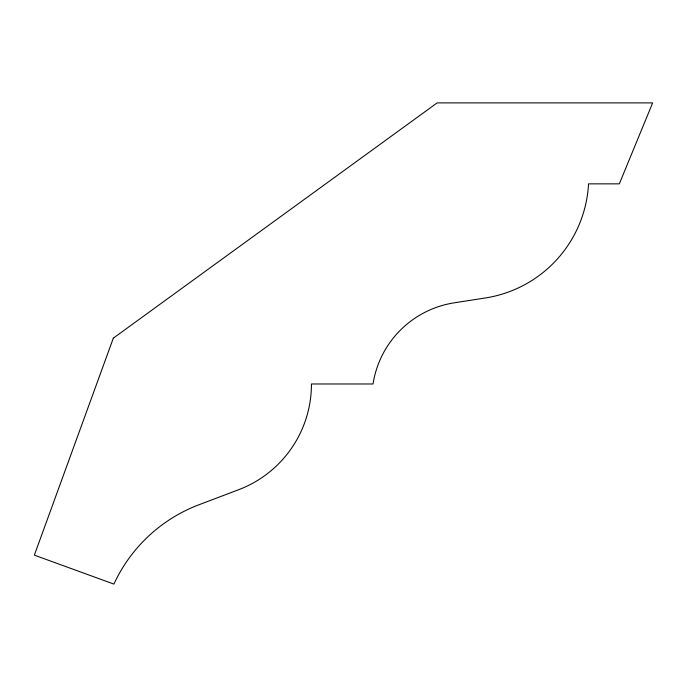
<?xml version="1.0" encoding="UTF-8"?>
<svg xmlns="http://www.w3.org/2000/svg" width="687" height="687" viewBox="0 0 687 687"><rect width="100%" height="100%" fill="white"/><g stroke="black" fill="none" stroke-linecap="round" stroke-linejoin="round"><path stroke-width="1.03" d="M113.329 338.159L34.35 555.148L113.913 584.105A153.476 153.476 0 0 1 198.981 504.747L238.544 489.762A112.866 112.866 0 0 0 311.443 383.981L373.024 383.981A97.314 97.314 0 0 1 454.193 302.83L485.383 297.969A122.131 122.131 0 0 0 588.536 183.858L619.322 183.858L652.65 102.895L437.13 102.895L113.329 338.159"/></g></svg>
